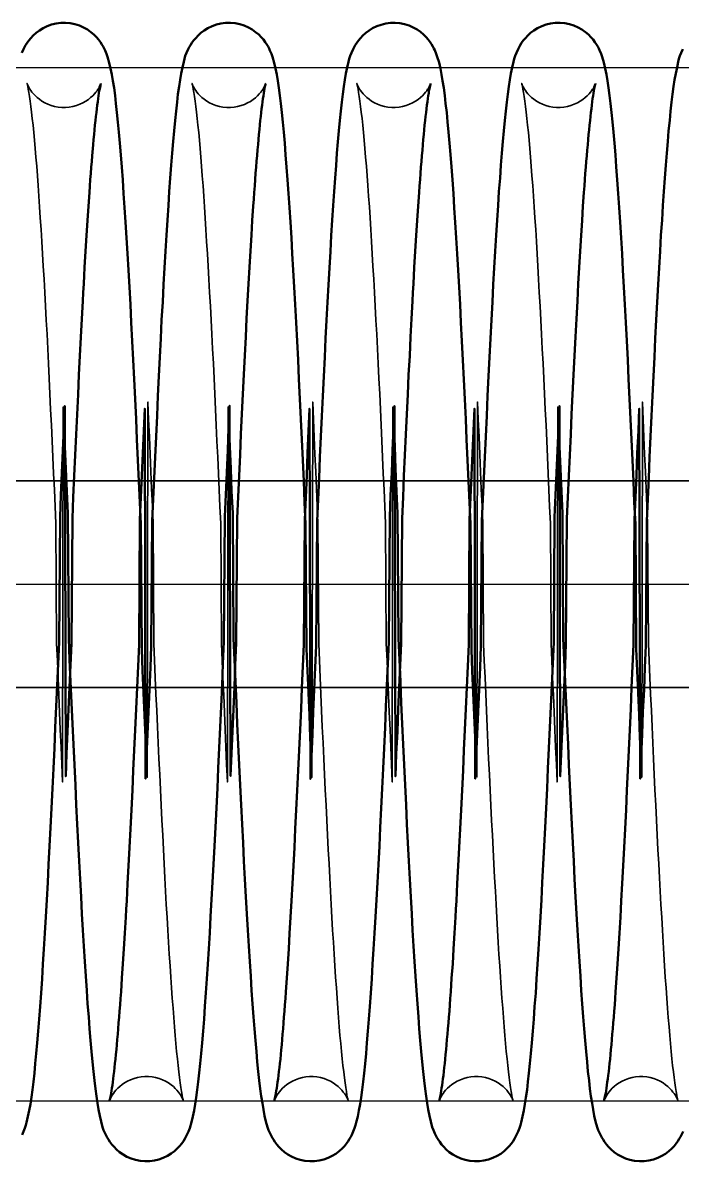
# Model space of a CAD drawing. Header units: millimetres. Extents: x 1448 to 104164, y -19509 to -89.
# Drawn here: x 58362.9 to 58426.7, y -3869 to -3758.8 of the extents above; entities that cross this region are included whole.
import ezdxf

# ---------------------------------------------------------------- set-up
doc = ezdxf.new("R2010")
doc.units = ezdxf.units.MM
doc.header["$LTSCALE"] = 60
doc.header["$MEASUREMENT"] = 0
doc.linetypes.add('CEN', pattern=[62, 60, -1, 0, -1])
doc.layers.get('0').update_dxf_attribs({"linetype": 'CONTINUOUS'})
doc.layers.add('cen', color=14, linetype='CONTINUOUS')
doc.layers.add('가려진 것(ISO)', color=7, linetype='CONTINUOUS', lineweight=35)
doc.layers.add('가시적인 것(ISO)', color=7, linetype='CONTINUOUS', lineweight=50)

# ---------------------------------------------------------------- blocks, each defined once
blk = doc.blocks.new('토션스프링 3')
at = {"layer": '가려진 것(ISO)', "flags": 128}
for points in [[(21462352.32, -50952857.63), (21462352.32, -50952857.65), (21462352.35, -50952857.7), (21462352.39, -50952857.81), (21462352.47, -50952857.97), (21462352.52, -50952858.07), (21462352.6, -50952858.19), (21462352.69, -50952858.33), (21462352.8, -50952858.48), (21462352.94, -50952858.65), (21462353.11, -50952858.82), (21462353.31, -50952859), (21462353.53, -50952859.18), (21462353.79, -50952859.35), (21462354.07, -50952859.51), (21462354.37, -50952859.65), (21462354.69, -50952859.77), (21462355.03, -50952859.86), (21462355.38, -50952859.92), (21462355.73, -50952859.95), (21462356.09, -50952859.95), (21462356.44, -50952859.92), (21462356.79, -50952859.85), (21462357.12, -50952859.76), (21462357.44, -50952859.64), (21462357.74, -50952859.49), (21462358.02, -50952859.33), (21462358.27, -50952859.16), (21462358.49, -50952858.98), (21462358.69, -50952858.8), (21462358.85, -50952858.62), (21462358.99, -50952858.46), (21462359.1, -50952858.31), (21462359.19, -50952858.17), (21462359.26, -50952858.06), (21462359.31, -50952857.95), (21462359.36, -50952857.87), (21462359.41, -50952857.74), (21462359.44, -50952857.67), (21462359.46, -50952857.63), (21462359.45, -50952857.63), (21462359.45, -50952857.67), (21462359.43, -50952857.73), (21462359.41, -50952857.81), (21462359.39, -50952857.91), (21462359.34, -50952858.17), (21462359.28, -50952858.51), (21462359.22, -50952858.9), (21462359.15, -50952859.35), (21462359.09, -50952859.86), (21462359.02, -50952860.41), (21462358.95, -50952861.02), (21462358.88, -50952861.68), (21462358.81, -50952862.38), (21462358.74, -50952863.13), (21462358.67, -50952863.92), (21462358.6, -50952864.76), (21462358.53, -50952865.64), (21462358.46, -50952866.56), (21462358.39, -50952867.52), (21462358.32, -50952868.53), (21462358.25, -50952869.57), (21462358.17, -50952870.65), (21462358.1, -50952871.77), (21462358.03, -50952872.92), (21462357.96, -50952874.11), (21462357.89, -50952875.33), (21462357.82, -50952876.58), (21462357.75, -50952877.86), (21462357.68, -50952879.18), (21462357.6, -50952880.53), (21462357.53, -50952881.9), (21462357.46, -50952883.31), (21462357.39, -50952884.74), (21462357.32, -50952886.2), (21462357.25, -50952887.68), (21462357.17, -50952889.18), (21462357.1, -50952890.7), (21462357.03, -50952892.23), (21462356.96, -50952893.79), (21462356.89, -50952895.37), (21462356.82, -50952896.96), (21462356.75, -50952898.58), (21462356.67, -50952900.21), (21462356.6, -50952911.85), (21462356.53, -50952913.5), (21462356.46, -50952915.16), (21462356.39, -50952916.83), (21462356.32, -50952918.5), (21462356.24, -50952920.18), (21462356.17, -50952921.86), (21462356.1, -50952923.54), (21462356.03, -50952925.23), (21462355.96, -50952888.93), (21462355.89, -50952890.62)], [(21462368.27, -50952857.63), (21462368.27, -50952857.65), (21462368.29, -50952857.7), (21462368.34, -50952857.81), (21462368.41, -50952857.97), (21462368.47, -50952858.07), (21462368.55, -50952858.19), (21462368.64, -50952858.33), (21462368.75, -50952858.48), (21462368.89, -50952858.65), (21462369.06, -50952858.82), (21462369.25, -50952859), (21462369.48, -50952859.18), (21462369.73, -50952859.35), (21462370.01, -50952859.51), (21462370.32, -50952859.65), (21462370.64, -50952859.77), (21462370.98, -50952859.86), (21462371.32, -50952859.92), (21462371.68, -50952859.95), (21462372.03, -50952859.95), (21462372.39, -50952859.92), (21462372.74, -50952859.85), (21462373.07, -50952859.76), (21462373.39, -50952859.64), (21462373.69, -50952859.49), (21462373.97, -50952859.33), (21462374.22, -50952859.16), (21462374.44, -50952858.98), (21462374.63, -50952858.8), (21462374.8, -50952858.62), (21462374.93, -50952858.46), (21462375.04, -50952858.31), (21462375.13, -50952858.17), (21462375.21, -50952858.06), (21462375.26, -50952857.95), (21462375.3, -50952857.87), (21462375.36, -50952857.74), (21462375.39, -50952857.67), (21462375.4, -50952857.63), (21462375.4, -50952857.63), (21462375.39, -50952857.67), (21462375.38, -50952857.73), (21462375.36, -50952857.81), (21462375.34, -50952857.91), (21462375.28, -50952858.17), (21462375.23, -50952858.51), (21462375.16, -50952858.9), (21462375.1, -50952859.35), (21462375.03, -50952859.86), (21462374.97, -50952860.41), (21462374.9, -50952861.02), (21462374.83, -50952861.68), (21462374.76, -50952862.38), (21462374.69, -50952863.13), (21462374.62, -50952863.92), (21462374.55, -50952864.76), (21462374.48, -50952865.64), (21462374.41, -50952866.56), (21462374.34, -50952867.52), (21462374.26, -50952868.53), (21462374.19, -50952869.57), (21462374.12, -50952870.65), (21462374.05, -50952871.77), (21462373.98, -50952872.92), (21462373.91, -50952874.11), (21462373.84, -50952875.33), (21462373.77, -50952876.58), (21462373.69, -50952877.86), (21462373.62, -50952879.18), (21462373.55, -50952880.53), (21462373.48, -50952881.9), (21462373.41, -50952883.31), (21462373.34, -50952884.74), (21462373.26, -50952886.2), (21462373.19, -50952887.68), (21462373.12, -50952889.18), (21462373.05, -50952890.7), (21462372.98, -50952892.23), (21462372.91, -50952893.79), (21462372.84, -50952895.37), (21462372.76, -50952896.96), (21462372.69, -50952898.58), (21462372.62, -50952900.21), (21462372.55, -50952911.85), (21462372.48, -50952913.5), (21462372.41, -50952915.16), (21462372.33, -50952916.83), (21462372.26, -50952918.5), (21462372.19, -50952920.18), (21462372.12, -50952921.86), (21462372.05, -50952923.54), (21462371.98, -50952925.23), (21462371.91, -50952888.93), (21462371.83, -50952890.62)], [(21462384.21, -50952857.63), (21462384.22, -50952857.65), (21462384.24, -50952857.7), (21462384.28, -50952857.81), (21462384.36, -50952857.97), (21462384.42, -50952858.08), (21462384.49, -50952858.2), (21462384.59, -50952858.33), (21462384.7, -50952858.48), (21462384.84, -50952858.65), (21462385.01, -50952858.83), (21462385.21, -50952859.01), (21462385.43, -50952859.19), (21462385.69, -50952859.36), (21462385.97, -50952859.52), (21462386.27, -50952859.66), (21462386.59, -50952859.77), (21462386.93, -50952859.86), (21462387.28, -50952859.92), (21462387.63, -50952859.95), (21462387.99, -50952859.95), (21462388.35, -50952859.91), (21462388.69, -50952859.85), (21462389.03, -50952859.76), (21462389.35, -50952859.63), (21462389.65, -50952859.49), (21462389.92, -50952859.33), (21462390.17, -50952859.16), (21462390.39, -50952858.98), (21462390.58, -50952858.8), (21462390.75, -50952858.62), (21462390.88, -50952858.46), (21462390.99, -50952858.31), (21462391.08, -50952858.17), (21462391.15, -50952858.05), (21462391.21, -50952857.95), (21462391.25, -50952857.87), (21462391.31, -50952857.74), (21462391.34, -50952857.67), (21462391.35, -50952857.63), (21462391.35, -50952857.64), (21462391.34, -50952857.67), (21462391.32, -50952857.73), (21462391.3, -50952857.81), (21462391.28, -50952857.91), (21462391.23, -50952858.17), (21462391.17, -50952858.51), (21462391.11, -50952858.9), (21462391.04, -50952859.35), (21462390.98, -50952859.86), (21462390.91, -50952860.42), (21462390.84, -50952861.02), (21462390.77, -50952861.68), (21462390.7, -50952862.38), (21462390.63, -50952863.13), (21462390.56, -50952863.93), (21462390.49, -50952864.76), (21462390.42, -50952865.64), (21462390.35, -50952866.56), (21462390.28, -50952867.53), (21462390.21, -50952868.53), (21462390.14, -50952869.57), (21462390.07, -50952870.66), (21462390, -50952871.77), (21462389.93, -50952872.93), (21462389.85, -50952874.11), (21462389.78, -50952875.33), (21462389.71, -50952876.58), (21462389.64, -50952877.86), (21462389.57, -50952879.18), (21462389.5, -50952880.53), (21462389.43, -50952881.91), (21462389.35, -50952883.31), (21462389.28, -50952884.74), (21462389.21, -50952886.2), (21462389.14, -50952887.68), (21462389.07, -50952889.18), (21462389, -50952890.7), (21462388.93, -50952892.24), (21462388.85, -50952893.79), (21462388.78, -50952895.37), (21462388.71, -50952896.97), (21462388.64, -50952898.58), (21462388.57, -50952900.21), (21462388.5, -50952911.85), (21462388.42, -50952913.5), (21462388.35, -50952915.16), (21462388.28, -50952916.83), (21462388.21, -50952918.5), (21462388.14, -50952920.18), (21462388.07, -50952921.86), (21462388, -50952923.54), (21462387.92, -50952925.23), (21462387.85, -50952888.93), (21462387.78, -50952890.62)], [(21462400.16, -50952857.63), (21462400.17, -50952857.65), (21462400.19, -50952857.7), (21462400.23, -50952857.81), (21462400.31, -50952857.97), (21462400.37, -50952858.07), (21462400.44, -50952858.19), (21462400.53, -50952858.33), (21462400.64, -50952858.48), (21462400.78, -50952858.65), (21462400.95, -50952858.82), (21462401.15, -50952859), (21462401.37, -50952859.18), (21462401.63, -50952859.35), (21462401.91, -50952859.51), (21462402.21, -50952859.65), (21462402.53, -50952859.77), (21462402.87, -50952859.86), (21462403.22, -50952859.92), (21462403.57, -50952859.95), (21462403.93, -50952859.95), (21462404.28, -50952859.92), (21462404.63, -50952859.85), (21462404.96, -50952859.76), (21462405.28, -50952859.64), (21462405.58, -50952859.49), (21462405.86, -50952859.33), (21462406.11, -50952859.16), (21462406.33, -50952858.98), (21462406.53, -50952858.8), (21462406.69, -50952858.62), (21462406.83, -50952858.46), (21462406.94, -50952858.31), (21462407.03, -50952858.17), (21462407.1, -50952858.06), (21462407.15, -50952857.95), (21462407.2, -50952857.87), (21462407.25, -50952857.74), (21462407.28, -50952857.67), (21462407.3, -50952857.63), (21462407.3, -50952857.63), (21462407.29, -50952857.67), (21462407.27, -50952857.73), (21462407.25, -50952857.81), (21462407.23, -50952857.91), (21462407.18, -50952858.17), (21462407.12, -50952858.5), (21462407.06, -50952858.9), (21462406.99, -50952859.35), (21462406.93, -50952859.86), (21462406.86, -50952860.41), (21462406.79, -50952861.02), (21462406.72, -50952861.68), (21462406.65, -50952862.38), (21462406.58, -50952863.13), (21462406.51, -50952863.92), (21462406.44, -50952864.76), (21462406.37, -50952865.64), (21462406.3, -50952866.56), (21462406.23, -50952867.52), (21462406.16, -50952868.53), (21462406.09, -50952869.57), (21462406.02, -50952870.65), (21462405.94, -50952871.77), (21462405.87, -50952872.92), (21462405.8, -50952874.11), (21462405.73, -50952875.33), (21462405.66, -50952876.58), (21462405.59, -50952877.86), (21462405.52, -50952879.18), (21462405.44, -50952880.53), (21462405.37, -50952881.9), (21462405.3, -50952883.31), (21462405.23, -50952884.74), (21462405.16, -50952886.2), (21462405.09, -50952887.68), (21462405.02, -50952889.18), (21462404.94, -50952890.7), (21462404.87, -50952892.23), (21462404.8, -50952893.79), (21462404.73, -50952895.37), (21462404.66, -50952896.96), (21462404.59, -50952898.58), (21462404.52, -50952900.21), (21462404.44, -50952911.85), (21462404.37, -50952913.5), (21462404.3, -50952915.16), (21462404.23, -50952916.83), (21462404.16, -50952918.5), (21462404.09, -50952920.18), (21462404.01, -50952921.86), (21462403.94, -50952923.54), (21462403.87, -50952925.23), (21462403.8, -50952888.93), (21462403.73, -50952890.62)], [(21462351.48, -50952956.08), (21462351.48, -50952956.06), (21462351.46, -50952956.01), (21462351.41, -50952955.9), (21462351.33, -50952955.74), (21462351.28, -50952955.64), (21462351.2, -50952955.52), (21462351.11, -50952955.38), (21462351, -50952955.23), (21462350.86, -50952955.06), (21462350.69, -50952954.89), (21462350.5, -50952954.71), (21462350.27, -50952954.53), (21462350.02, -50952954.36), (21462349.74, -50952954.2), (21462349.43, -50952954.06), (21462349.11, -50952953.94), (21462348.78, -50952953.85), (21462348.43, -50952953.79), (21462348.07, -50952953.76), (21462347.72, -50952953.76), (21462347.36, -50952953.79), (21462347.02, -50952953.86), (21462346.68, -50952953.95), (21462346.36, -50952954.07), (21462346.06, -50952954.21), (21462345.78, -50952954.37), (21462345.53, -50952954.55), (21462345.31, -50952954.73), (21462345.12, -50952954.91), (21462344.95, -50952955.08), (21462344.82, -50952955.25), (21462344.71, -50952955.4), (21462344.62, -50952955.53), (21462344.55, -50952955.65), (21462344.49, -50952955.75), (21462344.45, -50952955.84), (21462344.39, -50952955.97), (21462344.36, -50952956.04), (21462344.35, -50952956.08), (21462344.35, -50952956.08), (21462344.35, -50952956.04), (21462344.37, -50952955.99), (21462344.39, -50952955.9), (21462344.41, -50952955.8), (21462344.46, -50952955.54), (21462344.52, -50952955.21), (21462344.58, -50952954.82), (21462344.65, -50952954.37), (21462344.71, -50952953.86), (21462344.78, -50952953.3), (21462344.85, -50952952.69), (21462344.92, -50952952.03), (21462344.99, -50952951.32), (21462345.06, -50952950.57), (21462345.13, -50952949.77), (21462345.2, -50952948.93), (21462345.27, -50952948.05), (21462345.34, -50952947.13), (21462345.41, -50952946.17), (21462345.49, -50952945.16), (21462345.56, -50952944.12), (21462345.63, -50952943.04), (21462345.7, -50952941.92), (21462345.77, -50952940.76), (21462345.84, -50952939.57), (21462345.91, -50952938.35), (21462345.98, -50952937.1), (21462346.06, -50952935.82), (21462346.13, -50952934.51), (21462346.2, -50952933.16), (21462346.27, -50952931.79), (21462346.34, -50952930.38), (21462346.41, -50952928.95), (21462346.48, -50952927.49), (21462346.56, -50952926.01), (21462346.63, -50952924.51), (21462346.7, -50952922.99), (21462346.77, -50952921.45), (21462346.84, -50952919.89), (21462346.91, -50952918.32), (21462346.98, -50952916.73), (21462347.06, -50952915.12), (21462347.13, -50952913.49), (21462347.2, -50952911.85), (21462347.27, -50952900.2), (21462347.34, -50952898.54), (21462347.41, -50952896.87), (21462347.49, -50952895.2), (21462347.56, -50952893.52), (21462347.63, -50952891.83), (21462347.7, -50952890.15), (21462347.77, -50952888.47), (21462347.84, -50952924.78), (21462347.91, -50952923.09)], [(21462367.43, -50952956.08), (21462367.42, -50952956.06), (21462367.4, -50952956.01), (21462367.36, -50952955.9), (21462367.28, -50952955.74), (21462367.22, -50952955.64), (21462367.15, -50952955.52), (21462367.06, -50952955.38), (21462366.95, -50952955.23), (21462366.81, -50952955.06), (21462366.64, -50952954.89), (21462366.44, -50952954.71), (21462366.22, -50952954.53), (21462365.96, -50952954.36), (21462365.68, -50952954.2), (21462365.38, -50952954.06), (21462365.06, -50952953.94), (21462364.72, -50952953.85), (21462364.37, -50952953.79), (21462364.02, -50952953.76), (21462363.66, -50952953.76), (21462363.31, -50952953.79), (21462362.96, -50952953.86), (21462362.63, -50952953.95), (21462362.31, -50952954.07), (21462362.01, -50952954.21), (21462361.73, -50952954.37), (21462361.48, -50952954.55), (21462361.26, -50952954.73), (21462361.06, -50952954.91), (21462360.9, -50952955.08), (21462360.76, -50952955.25), (21462360.65, -50952955.4), (21462360.56, -50952955.53), (21462360.49, -50952955.65), (21462360.43, -50952955.75), (21462360.39, -50952955.84), (21462360.33, -50952955.97), (21462360.3, -50952956.04), (21462360.29, -50952956.08), (21462360.29, -50952956.07), (21462360.3, -50952956.04), (21462360.32, -50952955.98), (21462360.34, -50952955.9), (21462360.36, -50952955.8), (21462360.41, -50952955.54), (21462360.47, -50952955.21), (21462360.53, -50952954.81), (21462360.6, -50952954.36), (21462360.66, -50952953.85), (21462360.73, -50952953.3), (21462360.8, -50952952.69), (21462360.87, -50952952.03), (21462360.94, -50952951.32), (21462361.01, -50952950.57), (21462361.08, -50952949.78), (21462361.15, -50952948.93), (21462361.22, -50952948.05), (21462361.29, -50952947.13), (21462361.36, -50952946.17), (21462361.43, -50952945.17), (21462361.5, -50952944.13), (21462361.57, -50952943.05), (21462361.65, -50952941.93), (21462361.72, -50952940.77), (21462361.79, -50952939.58), (21462361.86, -50952938.36), (21462361.93, -50952937.1), (21462362, -50952935.82), (21462362.07, -50952934.5), (21462362.15, -50952933.16), (21462362.22, -50952931.79), (21462362.29, -50952930.39), (21462362.36, -50952928.96), (21462362.43, -50952927.51), (21462362.5, -50952926.03), (21462362.57, -50952924.52), (21462362.65, -50952923), (21462362.72, -50952921.46), (21462362.79, -50952919.89), (21462362.86, -50952918.32), (21462362.93, -50952916.72), (21462363, -50952915.12), (21462363.07, -50952913.5), (21462363.15, -50952911.87), (21462363.22, -50952900.22), (21462363.29, -50952898.56), (21462363.36, -50952896.89), (21462363.43, -50952895.21), (21462363.5, -50952893.53), (21462363.58, -50952891.84), (21462363.65, -50952890.15), (21462363.72, -50952888.46), (21462363.79, -50952924.77), (21462363.86, -50952923.09)], [(21462383.38, -50952956.08), (21462383.37, -50952956.06), (21462383.35, -50952956.01), (21462383.31, -50952955.9), (21462383.23, -50952955.74), (21462383.17, -50952955.64), (21462383.1, -50952955.52), (21462383.01, -50952955.38), (21462382.89, -50952955.23), (21462382.75, -50952955.06), (21462382.58, -50952954.89), (21462382.39, -50952954.71), (21462382.17, -50952954.53), (21462381.91, -50952954.36), (21462381.63, -50952954.2), (21462381.33, -50952954.06), (21462381.01, -50952953.94), (21462380.67, -50952953.85), (21462380.32, -50952953.79), (21462379.97, -50952953.76), (21462379.61, -50952953.76), (21462379.26, -50952953.79), (21462378.91, -50952953.86), (21462378.57, -50952953.95), (21462378.26, -50952954.07), (21462377.96, -50952954.21), (21462377.68, -50952954.37), (21462377.43, -50952954.55), (21462377.21, -50952954.73), (21462377.01, -50952954.91), (21462376.85, -50952955.08), (21462376.71, -50952955.25), (21462376.6, -50952955.4), (21462376.51, -50952955.53), (21462376.44, -50952955.65), (21462376.38, -50952955.75), (21462376.34, -50952955.84), (21462376.28, -50952955.97), (21462376.25, -50952956.04), (21462376.24, -50952956.08), (21462376.24, -50952956.08), (21462376.25, -50952956.04), (21462376.26, -50952955.99), (21462376.28, -50952955.9), (21462376.31, -50952955.8), (21462376.36, -50952955.54), (21462376.41, -50952955.21), (21462376.47, -50952954.82), (21462376.54, -50952954.37), (21462376.6, -50952953.87), (21462376.67, -50952953.3), (21462376.74, -50952952.69), (21462376.81, -50952952.03), (21462376.88, -50952951.32), (21462376.95, -50952950.56), (21462377.03, -50952949.77), (21462377.1, -50952948.93), (21462377.17, -50952948.05), (21462377.24, -50952947.13), (21462377.31, -50952946.17), (21462377.38, -50952945.16), (21462377.45, -50952944.12), (21462377.52, -50952943.03), (21462377.59, -50952941.91), (21462377.66, -50952940.76), (21462377.74, -50952939.57), (21462377.81, -50952938.35), (21462377.88, -50952937.1), (21462377.95, -50952935.82), (21462378.02, -50952934.51), (21462378.09, -50952933.16), (21462378.16, -50952931.78), (21462378.24, -50952930.38), (21462378.31, -50952928.95), (21462378.38, -50952927.49), (21462378.45, -50952926.01), (21462378.52, -50952924.51), (21462378.59, -50952922.99), (21462378.66, -50952921.45), (21462378.74, -50952919.89), (21462378.81, -50952918.32), (21462378.88, -50952916.73), (21462378.95, -50952915.12), (21462379.02, -50952913.49), (21462379.09, -50952911.85), (21462379.16, -50952900.2), (21462379.24, -50952898.54), (21462379.31, -50952896.87), (21462379.38, -50952895.2), (21462379.45, -50952893.52), (21462379.52, -50952891.84), (21462379.59, -50952890.16), (21462379.66, -50952888.47), (21462379.74, -50952924.78), (21462379.81, -50952923.09)], [(21462399.32, -50952956.08), (21462399.32, -50952956.06), (21462399.3, -50952956.01), (21462399.25, -50952955.9), (21462399.17, -50952955.74), (21462399.12, -50952955.64), (21462399.04, -50952955.52), (21462398.95, -50952955.38), (21462398.84, -50952955.23), (21462398.7, -50952955.06), (21462398.53, -50952954.89), (21462398.34, -50952954.71), (21462398.11, -50952954.53), (21462397.86, -50952954.36), (21462397.58, -50952954.2), (21462397.28, -50952954.06), (21462396.95, -50952953.94), (21462396.62, -50952953.85), (21462396.27, -50952953.79), (21462395.91, -50952953.76), (21462395.56, -50952953.76), (21462395.2, -50952953.79), (21462394.86, -50952953.86), (21462394.52, -50952953.95), (21462394.2, -50952954.07), (21462393.9, -50952954.21), (21462393.63, -50952954.37), (21462393.37, -50952954.55), (21462393.15, -50952954.73), (21462392.96, -50952954.91), (21462392.8, -50952955.08), (21462392.66, -50952955.25), (21462392.55, -50952955.4), (21462392.46, -50952955.53), (21462392.39, -50952955.65), (21462392.33, -50952955.75), (21462392.29, -50952955.84), (21462392.23, -50952955.97), (21462392.2, -50952956.04), (21462392.19, -50952956.08), (21462392.19, -50952956.08), (21462392.2, -50952956.04), (21462392.21, -50952955.99), (21462392.23, -50952955.9), (21462392.25, -50952955.8), (21462392.31, -50952955.54), (21462392.36, -50952955.21), (21462392.42, -50952954.82), (21462392.48, -50952954.37), (21462392.55, -50952953.86), (21462392.62, -50952953.3), (21462392.69, -50952952.69), (21462392.76, -50952952.03), (21462392.83, -50952951.32), (21462392.9, -50952950.56), (21462392.97, -50952949.77), (21462393.04, -50952948.93), (21462393.11, -50952948.05), (21462393.18, -50952947.13), (21462393.25, -50952946.17), (21462393.33, -50952945.16), (21462393.4, -50952944.12), (21462393.47, -50952943.03), (21462393.54, -50952941.91), (21462393.61, -50952940.76), (21462393.68, -50952939.57), (21462393.75, -50952938.35), (21462393.83, -50952937.1), (21462393.9, -50952935.82), (21462393.97, -50952934.51), (21462394.04, -50952933.16), (21462394.11, -50952931.78), (21462394.18, -50952930.38), (21462394.25, -50952928.95), (21462394.33, -50952927.49), (21462394.4, -50952926.01), (21462394.47, -50952924.51), (21462394.54, -50952922.99), (21462394.61, -50952921.45), (21462394.68, -50952919.89), (21462394.75, -50952918.32), (21462394.83, -50952916.73), (21462394.9, -50952915.12), (21462394.97, -50952913.49), (21462395.04, -50952911.85), (21462395.11, -50952900.2), (21462395.18, -50952898.54), (21462395.25, -50952896.87), (21462395.33, -50952895.2), (21462395.4, -50952893.52), (21462395.47, -50952891.84), (21462395.54, -50952890.16), (21462395.61, -50952888.47), (21462395.68, -50952924.78), (21462395.75, -50952923.09)]]:
    blk.add_lwpolyline(points, dxfattribs=at)
at = {"layer": '가시적인 것(ISO)', "flags": 128}
for points in [[(21462343.87, -50952854.31), (21462344.03, -50952854.66), (21462344.15, -50952854.97), (21462344.24, -50952855.26), (21462344.31, -50952855.53), (21462344.43, -50952856.08), (21462344.55, -50952856.66), (21462344.66, -50952857.27), (21462344.76, -50952857.94), (21462344.86, -50952858.66), (21462344.95, -50952859.45), (21462345.05, -50952860.3), (21462345.14, -50952861.22), (21462345.24, -50952862.21), (21462345.33, -50952863.26), (21462345.42, -50952864.37), (21462345.52, -50952865.55), (21462345.61, -50952866.79), (21462345.7, -50952868.08), (21462345.79, -50952869.44), (21462345.88, -50952870.86), (21462345.98, -50952872.33), (21462346.07, -50952873.87), (21462346.16, -50952875.46), (21462346.25, -50952877.1), (21462346.34, -50952878.79), (21462346.43, -50952880.52), (21462346.53, -50952882.3), (21462346.62, -50952884.11), (21462346.71, -50952885.97), (21462346.8, -50952887.87), (21462346.89, -50952889.81), (21462346.98, -50952891.79), (21462347.08, -50952893.79), (21462347.17, -50952895.83), (21462347.26, -50952897.88), (21462347.35, -50952899.96), (21462347.44, -50952912.05), (21462347.53, -50952914.16), (21462347.62, -50952916.29), (21462347.72, -50952918.44), (21462347.81, -50952920.6), (21462347.9, -50952922.76), (21462347.99, -50952924.93), (21462348.08, -50952889.1), (21462348.17, -50952891.26), (21462348.27, -50952893.41), (21462348.36, -50952895.55), (21462348.45, -50952897.69), (21462348.54, -50952899.82), (21462348.63, -50952911.94), (21462348.72, -50952914.03), (21462348.82, -50952916.11), (21462348.91, -50952918.16), (21462349, -50952920.18), (21462349.09, -50952922.16), (21462349.18, -50952924.12), (21462349.27, -50952926.04), (21462349.36, -50952927.93), (21462349.46, -50952929.78), (21462349.55, -50952931.59), (21462349.64, -50952933.35), (21462349.73, -50952935.07), (21462349.82, -50952936.73), (21462349.87, -50952937.54), (21462349.91, -50952938.34), (21462350, -50952939.89), (21462350.1, -50952941.39), (21462350.19, -50952942.84), (21462350.28, -50952944.23), (21462350.37, -50952945.55), (21462350.42, -50952946.19), (21462350.46, -50952946.81), (21462350.51, -50952947.42), (21462350.55, -50952948), (21462350.6, -50952948.57), (21462350.64, -50952949.12), (21462350.69, -50952949.66), (21462350.73, -50952950.17), (21462350.78, -50952950.67), (21462350.82, -50952951.15), (21462350.87, -50952951.62), (21462350.91, -50952952.06), (21462350.95, -50952952.49), (21462351, -50952952.89), (21462351.04, -50952953.27), (21462351.09, -50952953.64), (21462351.13, -50952953.98), (21462351.17, -50952954.3), (21462351.21, -50952954.6), (21462351.25, -50952954.88), (21462351.29, -50952955.13), (21462351.33, -50952955.36), (21462351.37, -50952955.56), (21462351.4, -50952955.73), (21462351.43, -50952955.88), (21462351.46, -50952955.98), (21462351.48, -50952956.05), (21462351.48, -50952956.08)], [(21462347.91, -50952923.09), (21462348.01, -50952920.93), (21462348.1, -50952918.77), (21462348.19, -50952916.62), (21462348.28, -50952914.48), (21462348.37, -50952912.36), (21462348.46, -50952900.26), (21462348.56, -50952898.18), (21462348.65, -50952896.13), (21462348.74, -50952894.1), (21462348.83, -50952892.09), (21462348.92, -50952890.11), (21462349.01, -50952888.16), (21462349.11, -50952886.25), (21462349.2, -50952884.38), (21462349.29, -50952882.55), (21462349.38, -50952880.77), (21462349.47, -50952879.04), (21462349.56, -50952877.35), (21462349.66, -50952875.7), (21462349.75, -50952874.11), (21462349.84, -50952872.56), (21462349.93, -50952871.07), (21462350.02, -50952869.64), (21462350.12, -50952868.27), (21462350.21, -50952866.96), (21462350.3, -50952865.71), (21462350.39, -50952864.53), (21462350.48, -50952863.41), (21462350.58, -50952862.36), (21462350.67, -50952861.36), (21462350.77, -50952860.44), (21462350.86, -50952859.58), (21462350.95, -50952858.79), (21462351.05, -50952858.06), (21462351.15, -50952857.38), (21462351.26, -50952856.76), (21462351.37, -50952856.17), (21462351.51, -50952855.61), (21462351.67, -50952855.05), (21462351.78, -50952854.75), (21462351.92, -50952854.42), (21462352, -50952854.24), (21462352.1, -50952854.05), (21462352.22, -50952853.85), (21462352.37, -50952853.62), (21462352.54, -50952853.39), (21462352.75, -50952853.14), (21462353, -50952852.89), (21462353.29, -50952852.65), (21462353.63, -50952852.41), (21462353.99, -50952852.2), (21462354.4, -50952852.03), (21462354.83, -50952851.89), (21462355.28, -50952851.8), (21462355.74, -50952851.76), (21462356.2, -50952851.77), (21462356.66, -50952851.83), (21462357.1, -50952851.93), (21462357.52, -50952852.09), (21462357.92, -50952852.28), (21462358.27, -50952852.49), (21462358.59, -50952852.73), (21462358.87, -50952852.98), (21462359.1, -50952853.23), (21462359.3, -50952853.47), (21462359.46, -50952853.7), (21462359.6, -50952853.92), (21462359.71, -50952854.12), (21462359.81, -50952854.31), (21462359.97, -50952854.66), (21462360.09, -50952854.97), (21462360.18, -50952855.26), (21462360.25, -50952855.53), (21462360.38, -50952856.08), (21462360.5, -50952856.66), (21462360.61, -50952857.27), (21462360.71, -50952857.94), (21462360.8, -50952858.66), (21462360.9, -50952859.45), (21462361, -50952860.3), (21462361.09, -50952861.22), (21462361.18, -50952862.21), (21462361.28, -50952863.26), (21462361.37, -50952864.37), (21462361.46, -50952865.55), (21462361.55, -50952866.79), (21462361.65, -50952868.08), (21462361.74, -50952869.44), (21462361.83, -50952870.86), (21462361.92, -50952872.33), (21462362.01, -50952873.87), (21462362.11, -50952875.46), (21462362.2, -50952877.1), (21462362.29, -50952878.79), (21462362.38, -50952880.52), (21462362.47, -50952882.3), (21462362.56, -50952884.11), (21462362.66, -50952885.97), (21462362.75, -50952887.87), (21462362.84, -50952889.81), (21462362.93, -50952891.79), (21462363.02, -50952893.79), (21462363.11, -50952895.83), (21462363.21, -50952897.88), (21462363.3, -50952899.96), (21462363.39, -50952912.05), (21462363.48, -50952914.16), (21462363.57, -50952916.29), (21462363.66, -50952918.44), (21462363.76, -50952920.6), (21462363.85, -50952922.76), (21462363.94, -50952924.93), (21462364.03, -50952889.1), (21462364.12, -50952891.26), (21462364.21, -50952893.41), (21462364.3, -50952895.55), (21462364.4, -50952897.69), (21462364.49, -50952899.82), (21462364.58, -50952911.94), (21462364.67, -50952914.03), (21462364.76, -50952916.11), (21462364.85, -50952918.16), (21462364.95, -50952920.18), (21462365.04, -50952922.16), (21462365.13, -50952924.12), (21462365.22, -50952926.04), (21462365.31, -50952927.93), (21462365.4, -50952929.78), (21462365.5, -50952931.59), (21462365.59, -50952933.35), (21462365.68, -50952935.07), (21462365.77, -50952936.73), (21462365.82, -50952937.54), (21462365.86, -50952938.34), (21462365.95, -50952939.89), (21462366.04, -50952941.39), (21462366.13, -50952942.84), (21462366.23, -50952944.23), (21462366.32, -50952945.55), (21462366.36, -50952946.19), (21462366.41, -50952946.81), (21462366.45, -50952947.42), (21462366.5, -50952948), (21462366.54, -50952948.57), (21462366.59, -50952949.12), (21462366.63, -50952949.66), (21462366.68, -50952950.17), (21462366.72, -50952950.67), (21462366.77, -50952951.15), (21462366.81, -50952951.62), (21462366.86, -50952952.06), (21462366.9, -50952952.49), (21462366.95, -50952952.89), (21462366.99, -50952953.27), (21462367.03, -50952953.64), (21462367.08, -50952953.98), (21462367.12, -50952954.3), (21462367.16, -50952954.6), (21462367.2, -50952954.88), (21462367.24, -50952955.13), (21462367.28, -50952955.36), (21462367.32, -50952955.56), (21462367.35, -50952955.73), (21462367.38, -50952955.88), (21462367.4, -50952955.98), (21462367.42, -50952956.05), (21462367.43, -50952956.08)], [(21462363.86, -50952923.09), (21462363.95, -50952920.94), (21462364.04, -50952918.78), (21462364.14, -50952916.63), (21462364.23, -50952914.5), (21462364.32, -50952912.37), (21462364.41, -50952900.27), (21462364.5, -50952898.18), (21462364.59, -50952896.13), (21462364.69, -50952894.1), (21462364.78, -50952892.1), (21462364.87, -50952890.12), (21462364.96, -50952888.18), (21462365.05, -50952886.27), (21462365.14, -50952884.4), (21462365.24, -50952882.56), (21462365.33, -50952880.78), (21462365.42, -50952879.03), (21462365.51, -50952877.35), (21462365.6, -50952875.71), (21462365.69, -50952874.12), (21462365.79, -50952872.58), (21462365.88, -50952871.09), (21462365.97, -50952869.66), (21462366.06, -50952868.28), (21462366.15, -50952866.97), (21462366.25, -50952865.71), (21462366.34, -50952864.52), (21462366.43, -50952863.4), (21462366.53, -50952862.35), (21462366.62, -50952861.36), (21462366.71, -50952860.44), (21462366.81, -50952859.58), (21462366.9, -50952858.78), (21462367, -50952858.04), (21462367.1, -50952857.37), (21462367.2, -50952856.75), (21462367.32, -50952856.17), (21462367.45, -50952855.61), (21462367.62, -50952855.05), (21462367.73, -50952854.75), (21462367.86, -50952854.42), (21462367.95, -50952854.24), (21462368.05, -50952854.05), (21462368.17, -50952853.84), (21462368.32, -50952853.62), (21462368.49, -50952853.38), (21462368.7, -50952853.14), (21462368.95, -50952852.89), (21462369.24, -50952852.64), (21462369.58, -50952852.41), (21462369.95, -50952852.2), (21462370.35, -50952852.02), (21462370.78, -50952851.89), (21462371.23, -50952851.8), (21462371.69, -50952851.76), (21462372.16, -50952851.77), (21462372.61, -50952851.83), (21462373.06, -50952851.94), (21462373.48, -50952852.09), (21462373.87, -50952852.28), (21462374.22, -50952852.5), (21462374.54, -50952852.74), (21462374.82, -50952852.99), (21462375.05, -50952853.24), (21462375.25, -50952853.48), (21462375.41, -50952853.71), (21462375.55, -50952853.93), (21462375.67, -50952854.13), (21462375.77, -50952854.32), (21462375.93, -50952854.66), (21462376.05, -50952854.97), (21462376.13, -50952855.26), (21462376.2, -50952855.53), (21462376.33, -50952856.09), (21462376.45, -50952856.66), (21462376.55, -50952857.28), (21462376.65, -50952857.94), (21462376.75, -50952858.67), (21462376.85, -50952859.45), (21462376.94, -50952860.31), (21462377.04, -50952861.23), (21462377.13, -50952862.22), (21462377.23, -50952863.27), (21462377.32, -50952864.38), (21462377.41, -50952865.56), (21462377.5, -50952866.8), (21462377.59, -50952868.09), (21462377.69, -50952869.45), (21462377.78, -50952870.87), (21462377.87, -50952872.35), (21462377.96, -50952873.88), (21462378.05, -50952875.47), (21462378.15, -50952877.11), (21462378.24, -50952878.8), (21462378.33, -50952880.53), (21462378.42, -50952882.31), (21462378.51, -50952884.12), (21462378.6, -50952885.98), (21462378.69, -50952887.89), (21462378.79, -50952889.83), (21462378.88, -50952891.8), (21462378.97, -50952893.81), (21462379.06, -50952895.84), (21462379.15, -50952897.89), (21462379.24, -50952899.97), (21462379.34, -50952912.06), (21462379.43, -50952914.17), (21462379.52, -50952916.3), (21462379.61, -50952918.45), (21462379.7, -50952920.61), (21462379.79, -50952922.77), (21462379.89, -50952924.94), (21462379.98, -50952889.11), (21462380.07, -50952891.26), (21462380.16, -50952893.41), (21462380.25, -50952895.56), (21462380.34, -50952897.7), (21462380.43, -50952899.83), (21462380.53, -50952911.95), (21462380.62, -50952914.04), (21462380.71, -50952916.12), (21462380.8, -50952918.17), (21462380.89, -50952920.18), (21462380.98, -50952922.17), (21462381.08, -50952924.12), (21462381.17, -50952926.05), (21462381.26, -50952927.93), (21462381.35, -50952929.79), (21462381.44, -50952931.59), (21462381.53, -50952933.36), (21462381.63, -50952935.07), (21462381.72, -50952936.73), (21462381.81, -50952938.34), (21462381.9, -50952939.9), (21462381.99, -50952941.4), (21462382.08, -50952942.84), (21462382.17, -50952944.23), (21462382.26, -50952945.55), (21462382.31, -50952946.19), (21462382.35, -50952946.81), (21462382.4, -50952947.42), (21462382.45, -50952948), (21462382.49, -50952948.57), (21462382.54, -50952949.12), (21462382.58, -50952949.66), (21462382.63, -50952950.18), (21462382.67, -50952950.67), (21462382.72, -50952951.16), (21462382.76, -50952951.62), (21462382.8, -50952952.06), (21462382.85, -50952952.49), (21462382.89, -50952952.89), (21462382.94, -50952953.27), (21462382.98, -50952953.64), (21462383.02, -50952953.98), (21462383.06, -50952954.3), (21462383.11, -50952954.6), (21462383.15, -50952954.88), (21462383.19, -50952955.13), (21462383.23, -50952955.36), (21462383.26, -50952955.56), (21462383.3, -50952955.73), (21462383.33, -50952955.88), (21462383.35, -50952955.98), (21462383.37, -50952956.05), (21462383.38, -50952956.08)], [(21462379.81, -50952923.09), (21462379.9, -50952920.93), (21462379.99, -50952918.77), (21462380.08, -50952916.62), (21462380.17, -50952914.48), (21462380.27, -50952912.36), (21462380.36, -50952900.26), (21462380.45, -50952898.19), (21462380.54, -50952896.13), (21462380.63, -50952894.1), (21462380.72, -50952892.09), (21462380.82, -50952890.11), (21462380.91, -50952888.16), (21462381, -50952886.25), (21462381.09, -50952884.38), (21462381.18, -50952882.56), (21462381.27, -50952880.78), (21462381.37, -50952879.04), (21462381.46, -50952877.35), (21462381.55, -50952875.7), (21462381.64, -50952874.1), (21462381.73, -50952872.56), (21462381.83, -50952871.07), (21462381.92, -50952869.64), (21462382.01, -50952868.27), (21462382.1, -50952866.96), (21462382.19, -50952865.72), (21462382.29, -50952864.53), (21462382.38, -50952863.41), (21462382.47, -50952862.36), (21462382.56, -50952861.37), (21462382.66, -50952860.44), (21462382.75, -50952859.58), (21462382.85, -50952858.79), (21462382.94, -50952858.06), (21462383.04, -50952857.39), (21462383.15, -50952856.76), (21462383.27, -50952856.17), (21462383.4, -50952855.62), (21462383.56, -50952855.06), (21462383.67, -50952854.75), (21462383.81, -50952854.43), (21462383.89, -50952854.25), (21462383.99, -50952854.05), (21462384.12, -50952853.85), (21462384.26, -50952853.63), (21462384.44, -50952853.39), (21462384.64, -50952853.14), (21462384.89, -50952852.9), (21462385.19, -50952852.65), (21462385.52, -50952852.41), (21462385.89, -50952852.21), (21462386.29, -50952852.03), (21462386.72, -50952851.89), (21462387.17, -50952851.8), (21462387.63, -50952851.76), (21462388.09, -50952851.77), (21462388.55, -50952851.83), (21462388.99, -50952851.93), (21462389.41, -50952852.09), (21462389.81, -50952852.27), (21462390.17, -50952852.49), (21462390.48, -50952852.73), (21462390.76, -50952852.98), (21462390.99, -50952853.23), (21462391.19, -50952853.47), (21462391.35, -50952853.7), (21462391.49, -50952853.92), (21462391.61, -50952854.12), (21462391.71, -50952854.31), (21462391.88, -50952854.65), (21462391.99, -50952854.97), (21462392.08, -50952855.25), (21462392.14, -50952855.53), (21462392.27, -50952856.08), (21462392.39, -50952856.66), (21462392.5, -50952857.28), (21462392.6, -50952857.94), (21462392.7, -50952858.66), (21462392.79, -50952859.45), (21462392.89, -50952860.3), (21462392.98, -50952861.22), (21462393.08, -50952862.21), (21462393.17, -50952863.26), (21462393.26, -50952864.37), (21462393.36, -50952865.55), (21462393.45, -50952866.79), (21462393.54, -50952868.08), (21462393.63, -50952869.44), (21462393.72, -50952870.86), (21462393.82, -50952872.33), (21462393.91, -50952873.87), (21462394, -50952875.46), (21462394.09, -50952877.1), (21462394.18, -50952878.79), (21462394.28, -50952880.52), (21462394.37, -50952882.3), (21462394.46, -50952884.11), (21462394.55, -50952885.97), (21462394.64, -50952887.87), (21462394.73, -50952889.81), (21462394.82, -50952891.79), (21462394.92, -50952893.79), (21462395.01, -50952895.83), (21462395.1, -50952897.88), (21462395.19, -50952899.96), (21462395.28, -50952912.05), (21462395.37, -50952914.16), (21462395.47, -50952916.29), (21462395.56, -50952918.44), (21462395.65, -50952920.6), (21462395.74, -50952922.76), (21462395.83, -50952924.93), (21462395.92, -50952889.1), (21462396.02, -50952891.26), (21462396.11, -50952893.41), (21462396.2, -50952895.55), (21462396.29, -50952897.69), (21462396.38, -50952899.82), (21462396.47, -50952911.94), (21462396.56, -50952914.04), (21462396.66, -50952916.11), (21462396.75, -50952918.16), (21462396.84, -50952920.18), (21462396.93, -50952922.16), (21462397.02, -50952924.12), (21462397.11, -50952926.04), (21462397.21, -50952927.93), (21462397.3, -50952929.78), (21462397.39, -50952931.59), (21462397.48, -50952933.35), (21462397.57, -50952935.07), (21462397.66, -50952936.73), (21462397.71, -50952937.54), (21462397.75, -50952938.34), (21462397.85, -50952939.89), (21462397.94, -50952941.39), (21462398.03, -50952942.84), (21462398.12, -50952944.23), (21462398.21, -50952945.55), (21462398.26, -50952946.19), (21462398.3, -50952946.81), (21462398.35, -50952947.42), (21462398.39, -50952948), (21462398.44, -50952948.57), (21462398.48, -50952949.12), (21462398.53, -50952949.66), (21462398.57, -50952950.17), (21462398.62, -50952950.67), (21462398.66, -50952951.15), (21462398.71, -50952951.62), (21462398.75, -50952952.06), (21462398.8, -50952952.49), (21462398.84, -50952952.89), (21462398.88, -50952953.27), (21462398.93, -50952953.64), (21462398.97, -50952953.98), (21462399.01, -50952954.3), (21462399.05, -50952954.6), (21462399.09, -50952954.88), (21462399.13, -50952955.13), (21462399.17, -50952955.36), (21462399.21, -50952955.56), (21462399.24, -50952955.73), (21462399.27, -50952955.88), (21462399.3, -50952955.98), (21462399.32, -50952956.05), (21462399.32, -50952956.08)], [(21462395.75, -50952923.09), (21462395.85, -50952920.93), (21462395.94, -50952918.77), (21462396.03, -50952916.62), (21462396.12, -50952914.48), (21462396.21, -50952912.36), (21462396.3, -50952900.26), (21462396.4, -50952898.19), (21462396.49, -50952896.13), (21462396.58, -50952894.1), (21462396.67, -50952892.09), (21462396.76, -50952890.11), (21462396.85, -50952888.16), (21462396.95, -50952886.25), (21462397.04, -50952884.38), (21462397.13, -50952882.56), (21462397.22, -50952880.78), (21462397.31, -50952879.04), (21462397.4, -50952877.35), (21462397.5, -50952875.7), (21462397.59, -50952874.1), (21462397.68, -50952872.56), (21462397.77, -50952871.07), (21462397.86, -50952869.64), (21462397.96, -50952868.27), (21462398.05, -50952866.96), (21462398.14, -50952865.72), (21462398.23, -50952864.53), (21462398.32, -50952863.41), (21462398.42, -50952862.36), (21462398.51, -50952861.37), (21462398.61, -50952860.44), (21462398.7, -50952859.58), (21462398.79, -50952858.79), (21462398.89, -50952858.06), (21462398.99, -50952857.39), (21462399.1, -50952856.76), (21462399.22, -50952856.17), (21462399.35, -50952855.62), (21462399.51, -50952855.06), (21462399.62, -50952854.75), (21462399.76, -50952854.43), (21462399.84, -50952854.25), (21462399.94, -50952854.05), (21462400.06, -50952853.85), (21462400.21, -50952853.63), (21462400.38, -50952853.39), (21462400.59, -50952853.14), (21462400.84, -50952852.89), (21462401.13, -50952852.65), (21462401.46, -50952852.41), (21462401.83, -50952852.21), (21462402.24, -50952852.03), (21462402.67, -50952851.89), (21462403.12, -50952851.8), (21462403.58, -50952851.76), (21462404.04, -50952851.77), (21462404.5, -50952851.83), (21462404.94, -50952851.93), (21462405.36, -50952852.09), (21462405.75, -50952852.27), (21462406.11, -50952852.49), (21462406.43, -50952852.73), (21462406.7, -50952852.98), (21462406.94, -50952853.23), (21462407.14, -50952853.47), (21462407.3, -50952853.7), (21462407.44, -50952853.92), (21462407.56, -50952854.12), (21462407.66, -50952854.31), (21462407.82, -50952854.66)], [(21462355.89, -50952890.62), (21462355.8, -50952892.78), (21462355.7, -50952894.94), (21462355.61, -50952897.09), (21462355.52, -50952899.22), (21462355.43, -50952911.34), (21462355.34, -50952913.43), (21462355.25, -50952915.51), (21462355.16, -50952917.57), (21462355.06, -50952919.6), (21462354.97, -50952921.61), (21462354.88, -50952923.59), (21462354.79, -50952925.54), (21462354.7, -50952927.45), (21462354.61, -50952929.31), (21462354.51, -50952931.13), (21462354.42, -50952932.91), (21462354.33, -50952934.65), (21462354.24, -50952936.35), (21462354.15, -50952938), (21462354.06, -50952939.59), (21462353.96, -50952941.14), (21462353.87, -50952942.62), (21462353.78, -50952944.05), (21462353.69, -50952945.42), (21462353.6, -50952946.72), (21462353.5, -50952947.97), (21462353.41, -50952949.15), (21462353.32, -50952950.28), (21462353.23, -50952951.34), (21462353.13, -50952952.33), (21462353.04, -50952953.26), (21462352.94, -50952954.13), (21462352.85, -50952954.93), (21462352.75, -50952955.66), (21462352.65, -50952956.33), (21462352.54, -50952956.95), (21462352.43, -50952957.54), (21462352.3, -50952958.09), (21462352.15, -50952958.65), (21462352.05, -50952958.95), (21462351.9, -50952959.28), (21462351.81, -50952959.46), (21462351.7, -50952959.66), (21462351.58, -50952959.86), (21462351.43, -50952960.08), (21462351.26, -50952960.32), (21462351.05, -50952960.56), (21462350.8, -50952960.81), (21462350.51, -50952961.06), (21462350.18, -50952961.29), (21462349.81, -50952961.5), (21462349.41, -50952961.68), (21462348.98, -50952961.82), (21462348.53, -50952961.91), (21462348.07, -50952961.95), (21462347.6, -50952961.94), (21462347.15, -50952961.88), (21462346.7, -50952961.78), (21462346.28, -50952961.63), (21462345.89, -50952961.44), (21462345.53, -50952961.22), (21462345.22, -50952960.98), (21462344.94, -50952960.73), (21462344.7, -50952960.48), (21462344.51, -50952960.24), (21462344.34, -50952960.01), (21462344.21, -50952959.79), (21462344.09, -50952959.59), (21462344, -50952959.4), (21462343.85, -50952959.06)], [(21462371.83, -50952890.62), (21462371.74, -50952892.78), (21462371.65, -50952894.94), (21462371.56, -50952897.09), (21462371.47, -50952899.22), (21462371.38, -50952911.34), (21462371.28, -50952913.43), (21462371.19, -50952915.51), (21462371.1, -50952917.57), (21462371.01, -50952919.6), (21462370.92, -50952921.61), (21462370.83, -50952923.59), (21462370.74, -50952925.54), (21462370.64, -50952927.45), (21462370.55, -50952929.31), (21462370.46, -50952931.13), (21462370.37, -50952932.91), (21462370.28, -50952934.65), (21462370.19, -50952936.35), (21462370.09, -50952938), (21462370, -50952939.59), (21462369.91, -50952941.14), (21462369.82, -50952942.62), (21462369.73, -50952944.05), (21462369.63, -50952945.42), (21462369.54, -50952946.72), (21462369.45, -50952947.97), (21462369.36, -50952949.15), (21462369.27, -50952950.28), (21462369.17, -50952951.34), (21462369.08, -50952952.33), (21462368.98, -50952953.26), (21462368.89, -50952954.13), (21462368.79, -50952954.93), (21462368.7, -50952955.66), (21462368.6, -50952956.33), (21462368.49, -50952956.95), (21462368.37, -50952957.54), (21462368.25, -50952958.09), (21462368.1, -50952958.65), (21462367.99, -50952958.95), (21462367.85, -50952959.28), (21462367.76, -50952959.46), (21462367.65, -50952959.66), (21462367.53, -50952959.86), (21462367.38, -50952960.08), (21462367.21, -50952960.32), (21462367, -50952960.56), (21462366.75, -50952960.81), (21462366.46, -50952961.06), (21462366.13, -50952961.29), (21462365.76, -50952961.5), (21462365.35, -50952961.68), (21462364.93, -50952961.82), (21462364.48, -50952961.91), (21462364.02, -50952961.95), (21462363.55, -50952961.94), (21462363.1, -50952961.88), (21462362.65, -50952961.78), (21462362.23, -50952961.63), (21462361.84, -50952961.44), (21462361.48, -50952961.22), (21462361.16, -50952960.98), (21462360.89, -50952960.73), (21462360.65, -50952960.48), (21462360.45, -50952960.24), (21462360.29, -50952960.01), (21462360.15, -50952959.79), (21462360.04, -50952959.59), (21462359.94, -50952959.4), (21462359.79, -50952959.06), (21462359.68, -50952958.75), (21462359.58, -50952958.46), (21462359.5, -50952958.19), (21462359.37, -50952957.63), (21462359.25, -50952957.05), (21462359.14, -50952956.43), (21462359.04, -50952955.77), (21462358.94, -50952955.05), (21462358.85, -50952954.27), (21462358.75, -50952953.42), (21462358.66, -50952952.5), (21462358.57, -50952951.52), (21462358.47, -50952950.48), (21462358.38, -50952949.37), (21462358.29, -50952948.2), (21462358.2, -50952946.97), (21462358.1, -50952945.67), (21462358.01, -50952944.31), (21462357.92, -50952942.89), (21462357.83, -50952941.41), (21462357.74, -50952939.87), (21462357.64, -50952938.29), (21462357.55, -50952936.65), (21462357.46, -50952934.97), (21462357.37, -50952933.24), (21462357.28, -50952931.47), (21462357.19, -50952929.65), (21462357.09, -50952927.78), (21462357, -50952925.88), (21462356.91, -50952923.94), (21462356.82, -50952921.97), (21462356.73, -50952919.96), (21462356.64, -50952917.94), (21462356.54, -50952915.89), (21462356.45, -50952913.82), (21462356.36, -50952911.72), (21462356.27, -50952899.6), (21462356.18, -50952897.47), (21462356.09, -50952895.32), (21462356, -50952893.16), (21462355.9, -50952891), (21462355.81, -50952888.84), (21462355.72, -50952924.68), (21462355.63, -50952922.52), (21462355.54, -50952920.37), (21462355.45, -50952918.22), (21462355.35, -50952916.08), (21462355.26, -50952913.94), (21462355.17, -50952911.83), (21462355.08, -50952899.73), (21462354.99, -50952897.66), (21462354.9, -50952895.61), (21462354.81, -50952893.6), (21462354.71, -50952891.61), (21462354.62, -50952889.65), (21462354.53, -50952887.73), (21462354.44, -50952885.84), (21462354.35, -50952883.98), (21462354.26, -50952882.17), (21462354.16, -50952880.41), (21462354.07, -50952878.7), (21462354.03, -50952877.86), (21462353.98, -50952877.04), (21462353.89, -50952875.43), (21462353.8, -50952873.87), (21462353.71, -50952872.36), (21462353.62, -50952870.91), (21462353.53, -50952869.52), (21462353.43, -50952868.19), (21462353.39, -50952867.55), (21462353.34, -50952866.93), (21462353.3, -50952866.33), (21462353.25, -50952865.74), (21462353.21, -50952865.17), (21462353.16, -50952864.62), (21462353.12, -50952864.08), (21462353.07, -50952863.56), (21462353.03, -50952863.06), (21462352.98, -50952862.57), (21462352.93, -50952862.11), (21462352.89, -50952861.66), (21462352.84, -50952861.23), (21462352.8, -50952860.82), (21462352.75, -50952860.44), (21462352.71, -50952860.07), (21462352.67, -50952859.72), (21462352.63, -50952859.4), (21462352.59, -50952859.1), (21462352.55, -50952858.83), (21462352.51, -50952858.58), (21462352.47, -50952858.35), (21462352.43, -50952858.15), (21462352.4, -50952857.98), (21462352.37, -50952857.83), (21462352.34, -50952857.72), (21462352.33, -50952857.65), (21462352.32, -50952857.63)], [(21462387.78, -50952890.62), (21462387.69, -50952892.78), (21462387.6, -50952894.94), (21462387.51, -50952897.09), (21462387.41, -50952899.22), (21462387.32, -50952911.34), (21462387.23, -50952913.43), (21462387.14, -50952915.51), (21462387.05, -50952917.57), (21462386.96, -50952919.6), (21462386.87, -50952921.61), (21462386.77, -50952923.59), (21462386.68, -50952925.54), (21462386.59, -50952927.45), (21462386.5, -50952929.31), (21462386.41, -50952931.13), (21462386.32, -50952932.91), (21462386.22, -50952934.65), (21462386.13, -50952936.35), (21462386.04, -50952938), (21462385.95, -50952939.59), (21462385.86, -50952941.14), (21462385.76, -50952942.62), (21462385.67, -50952944.05), (21462385.58, -50952945.42), (21462385.49, -50952946.72), (21462385.4, -50952947.97), (21462385.31, -50952949.15), (21462385.21, -50952950.28), (21462385.12, -50952951.34), (21462385.03, -50952952.33), (21462384.93, -50952953.26), (21462384.84, -50952954.13), (21462384.74, -50952954.93), (21462384.64, -50952955.66), (21462384.54, -50952956.33), (21462384.44, -50952956.95), (21462384.32, -50952957.54), (21462384.19, -50952958.09), (21462384.05, -50952958.64), (21462383.94, -50952958.95), (21462383.79, -50952959.28), (21462383.6, -50952959.66), (21462383.47, -50952959.86), (21462383.33, -50952960.08), (21462383.15, -50952960.32), (21462382.94, -50952960.56), (21462382.7, -50952960.81), (21462382.41, -50952961.06), (21462382.08, -50952961.29), (21462381.71, -50952961.5), (21462381.3, -50952961.68), (21462380.87, -50952961.82), (21462380.42, -50952961.91), (21462379.96, -50952961.95), (21462379.5, -50952961.94), (21462379.04, -50952961.88), (21462378.6, -50952961.78), (21462378.18, -50952961.63), (21462377.79, -50952961.44), (21462377.43, -50952961.22), (21462377.11, -50952960.98), (21462376.83, -50952960.73), (21462376.6, -50952960.48), (21462376.4, -50952960.24), (21462376.24, -50952960.01), (21462376.1, -50952959.79), (21462375.99, -50952959.59), (21462375.89, -50952959.4), (21462375.74, -50952959.06), (21462375.62, -50952958.75), (21462375.53, -50952958.46), (21462375.45, -50952958.19), (21462375.32, -50952957.63), (21462375.2, -50952957.05), (21462375.09, -50952956.43), (21462374.99, -50952955.77), (21462374.89, -50952955.05), (21462374.8, -50952954.27), (21462374.7, -50952953.42), (21462374.61, -50952952.51), (21462374.51, -50952951.52), (21462374.42, -50952950.48), (21462374.33, -50952949.37), (21462374.24, -50952948.2), (21462374.14, -50952946.97), (21462374.05, -50952945.67), (21462373.96, -50952944.31), (21462373.87, -50952942.89), (21462373.78, -50952941.41), (21462373.68, -50952939.87), (21462373.59, -50952938.29), (21462373.5, -50952936.65), (21462373.41, -50952934.97), (21462373.32, -50952933.24), (21462373.22, -50952931.47), (21462373.13, -50952929.65), (21462373.04, -50952927.78), (21462372.95, -50952925.88), (21462372.86, -50952923.94), (21462372.77, -50952921.97), (21462372.67, -50952919.96), (21462372.58, -50952917.94), (21462372.49, -50952915.89), (21462372.4, -50952913.82), (21462372.31, -50952911.72), (21462372.22, -50952899.6), (21462372.13, -50952897.47), (21462372.03, -50952895.32), (21462371.94, -50952893.16), (21462371.85, -50952891), (21462371.76, -50952888.84), (21462371.67, -50952924.68), (21462371.58, -50952922.52), (21462371.48, -50952920.37), (21462371.39, -50952918.22), (21462371.3, -50952916.08), (21462371.21, -50952913.94), (21462371.12, -50952911.83), (21462371.03, -50952899.73), (21462370.93, -50952897.66), (21462370.84, -50952895.61), (21462370.75, -50952893.6), (21462370.66, -50952891.61), (21462370.57, -50952889.65), (21462370.48, -50952887.73), (21462370.39, -50952885.83), (21462370.29, -50952883.98), (21462370.2, -50952882.17), (21462370.11, -50952880.41), (21462370.02, -50952878.7), (21462369.97, -50952877.86), (21462369.93, -50952877.04), (21462369.84, -50952875.43), (21462369.75, -50952873.87), (21462369.65, -50952872.36), (21462369.56, -50952870.91), (21462369.47, -50952869.52), (21462369.38, -50952868.19), (21462369.34, -50952867.55), (21462369.29, -50952866.93), (21462369.24, -50952866.33), (21462369.2, -50952865.74), (21462369.15, -50952865.17), (21462369.11, -50952864.62), (21462369.06, -50952864.08), (21462369.02, -50952863.56), (21462368.97, -50952863.06), (21462368.93, -50952862.57), (21462368.88, -50952862.11), (21462368.84, -50952861.66), (21462368.79, -50952861.23), (21462368.75, -50952860.82), (21462368.7, -50952860.44), (21462368.66, -50952860.07), (21462368.62, -50952859.73), (21462368.57, -50952859.4), (21462368.53, -50952859.1), (21462368.49, -50952858.83), (21462368.45, -50952858.58), (21462368.42, -50952858.35), (21462368.38, -50952858.15), (21462368.35, -50952857.98), (21462368.32, -50952857.83), (21462368.29, -50952857.72), (21462368.27, -50952857.65), (21462368.27, -50952857.63)], [(21462403.73, -50952890.62), (21462403.64, -50952892.78), (21462403.54, -50952894.94), (21462403.45, -50952897.09), (21462403.36, -50952899.22), (21462403.27, -50952911.34), (21462403.18, -50952913.43), (21462403.09, -50952915.51), (21462403, -50952917.57), (21462402.9, -50952919.6), (21462402.81, -50952921.61), (21462402.72, -50952923.59), (21462402.63, -50952925.54), (21462402.54, -50952927.45), (21462402.45, -50952929.31), (21462402.35, -50952931.13), (21462402.26, -50952932.91), (21462402.17, -50952934.65), (21462402.08, -50952936.35), (21462401.99, -50952938), (21462401.9, -50952939.59), (21462401.8, -50952941.14), (21462401.71, -50952942.62), (21462401.62, -50952944.05), (21462401.53, -50952945.42), (21462401.44, -50952946.72), (21462401.34, -50952947.97), (21462401.25, -50952949.15), (21462401.16, -50952950.27), (21462401.07, -50952951.33), (21462400.97, -50952952.33), (21462400.88, -50952953.26), (21462400.78, -50952954.13), (21462400.69, -50952954.93), (21462400.59, -50952955.66), (21462400.49, -50952956.33), (21462400.38, -50952956.95), (21462400.27, -50952957.54), (21462400.14, -50952958.09), (21462400, -50952958.65), (21462399.89, -50952958.95), (21462399.75, -50952959.28), (21462399.65, -50952959.46), (21462399.55, -50952959.66), (21462399.42, -50952959.86), (21462399.28, -50952960.08), (21462399.1, -50952960.32), (21462398.89, -50952960.57), (21462398.64, -50952960.82), (21462398.35, -50952961.06), (21462398.01, -50952961.3), (21462397.64, -50952961.51), (21462397.24, -50952961.68), (21462396.81, -50952961.82), (21462396.36, -50952961.91), (21462395.9, -50952961.95), (21462395.44, -50952961.94), (21462394.98, -50952961.88), (21462394.54, -50952961.77), (21462394.12, -50952961.62), (21462393.73, -50952961.43), (21462393.37, -50952961.21), (21462393.05, -50952960.98), (21462392.78, -50952960.73), (21462392.54, -50952960.48), (21462392.34, -50952960.23), (21462392.18, -50952960.01), (21462392.04, -50952959.79), (21462391.93, -50952959.59), (21462391.84, -50952959.4), (21462391.68, -50952959.06), (21462391.57, -50952958.75), (21462391.4, -50952958.18), (21462391.26, -50952957.62), (21462391.14, -50952957.05), (21462391.04, -50952956.44), (21462390.94, -50952955.78), (21462390.84, -50952955.05), (21462390.74, -50952954.26), (21462390.65, -50952953.41), (21462390.55, -50952952.5), (21462390.46, -50952951.52), (21462390.37, -50952950.48), (21462390.27, -50952949.37), (21462390.18, -50952948.19), (21462390.09, -50952946.95), (21462390, -50952945.64), (21462389.9, -50952944.28), (21462389.81, -50952942.86), (21462389.72, -50952941.38), (21462389.63, -50952939.85), (21462389.54, -50952938.26), (21462389.45, -50952936.63), (21462389.35, -50952934.95), (21462389.26, -50952933.22), (21462389.17, -50952931.44), (21462389.08, -50952929.61), (21462388.99, -50952927.75), (21462388.89, -50952925.84), (21462388.8, -50952923.9), (21462388.71, -50952921.94), (21462388.62, -50952919.94), (21462388.53, -50952917.92), (21462388.44, -50952915.87), (21462388.35, -50952913.79), (21462388.25, -50952911.68), (21462388.16, -50952899.56), (21462388.07, -50952897.43), (21462387.98, -50952895.28), (21462387.89, -50952893.13), (21462387.8, -50952890.98), (21462387.71, -50952888.82), (21462387.61, -50952924.66), (21462387.52, -50952922.5), (21462387.43, -50952920.34), (21462387.34, -50952918.18), (21462387.25, -50952916.04), (21462387.16, -50952913.91), (21462387.06, -50952911.79), (21462386.97, -50952899.7), (21462386.88, -50952897.64), (21462386.79, -50952895.6), (21462386.7, -50952893.58), (21462386.61, -50952891.58), (21462386.51, -50952889.62), (21462386.42, -50952887.69), (21462386.33, -50952885.8), (21462386.24, -50952883.95), (21462386.15, -50952882.15), (21462386.06, -50952880.39), (21462385.97, -50952878.68), (21462385.87, -50952877.02), (21462385.78, -50952875.4), (21462385.69, -50952873.84), (21462385.6, -50952872.33), (21462385.51, -50952870.89), (21462385.42, -50952869.5), (21462385.37, -50952868.83), (21462385.33, -50952868.18), (21462385.28, -50952867.54), (21462385.24, -50952866.92), (21462385.19, -50952866.32), (21462385.15, -50952865.73), (21462385.1, -50952865.16), (21462385.05, -50952864.6), (21462385.01, -50952864.07), (21462384.96, -50952863.55), (21462384.92, -50952863.05), (21462384.87, -50952862.56), (21462384.83, -50952862.1), (21462384.78, -50952861.65), (21462384.74, -50952861.23), (21462384.7, -50952860.82), (21462384.65, -50952860.44), (21462384.61, -50952860.07), (21462384.57, -50952859.73), (21462384.52, -50952859.41), (21462384.48, -50952859.11), (21462384.44, -50952858.83), (21462384.4, -50952858.58), (21462384.36, -50952858.35), (21462384.32, -50952858.15), (21462384.29, -50952857.97), (21462384.26, -50952857.83), (21462384.24, -50952857.72), (21462384.22, -50952857.66), (21462384.21, -50952857.63)], [(21462407.78, -50952959.4), (21462407.63, -50952959.06), (21462407.52, -50952958.75), (21462407.42, -50952958.46), (21462407.34, -50952958.19), (21462407.21, -50952957.63), (21462407.09, -50952957.05), (21462406.98, -50952956.43), (21462406.88, -50952955.76), (21462406.78, -50952955.04), (21462406.69, -50952954.26), (21462406.59, -50952953.42), (21462406.5, -50952952.5), (21462406.41, -50952951.52), (21462406.31, -50952950.48), (21462406.22, -50952949.37), (21462406.13, -50952948.2), (21462406.04, -50952946.97), (21462405.95, -50952945.67), (21462405.85, -50952944.31), (21462405.76, -50952942.89), (21462405.67, -50952941.41), (21462405.58, -50952939.87), (21462405.48, -50952938.29), (21462405.39, -50952936.65), (21462405.3, -50952934.97), (21462405.21, -50952933.24), (21462405.12, -50952931.47), (21462405.03, -50952929.65), (21462404.94, -50952927.79), (21462404.84, -50952925.88), (21462404.75, -50952923.94), (21462404.66, -50952921.97), (21462404.57, -50952919.97), (21462404.48, -50952917.94), (21462404.39, -50952915.89), (21462404.29, -50952913.82), (21462404.2, -50952911.72), (21462404.11, -50952899.61), (21462404.02, -50952897.47), (21462403.93, -50952895.33), (21462403.84, -50952893.17), (21462403.74, -50952891.01), (21462403.65, -50952888.84), (21462403.56, -50952924.68), (21462403.47, -50952922.52), (21462403.38, -50952920.37), (21462403.29, -50952918.22), (21462403.2, -50952916.08), (21462403.1, -50952913.95), (21462403.01, -50952911.83), (21462402.92, -50952899.74), (21462402.83, -50952897.66), (21462402.74, -50952895.62), (21462402.65, -50952893.6), (21462402.55, -50952891.61), (21462402.46, -50952889.66), (21462402.37, -50952887.73), (21462402.28, -50952885.84), (21462402.19, -50952883.99), (21462402.1, -50952882.18), (21462402.01, -50952880.41), (21462401.91, -50952878.7), (21462401.87, -50952877.86), (21462401.82, -50952877.04), (21462401.78, -50952876.23), (21462401.73, -50952875.43), (21462401.64, -50952873.87), (21462401.55, -50952872.36), (21462401.46, -50952870.91), (21462401.37, -50952869.52), (21462401.27, -50952868.2), (21462401.23, -50952867.56), (21462401.18, -50952866.93), (21462401.14, -50952866.33), (21462401.09, -50952865.74), (21462401.05, -50952865.17), (21462401, -50952864.62), (21462400.91, -50952863.56), (21462400.87, -50952863.06), (21462400.82, -50952862.58), (21462400.78, -50952862.11), (21462400.73, -50952861.66), (21462400.68, -50952861.23), (21462400.64, -50952860.82), (21462400.59, -50952860.44), (21462400.55, -50952860.07), (21462400.51, -50952859.72), (21462400.47, -50952859.4), (21462400.42, -50952859.1), (21462400.39, -50952858.83), (21462400.35, -50952858.58), (21462400.31, -50952858.35), (21462400.27, -50952858.15), (21462400.24, -50952857.98), (21462400.21, -50952857.83), (21462400.18, -50952857.72), (21462400.17, -50952857.65), (21462400.16, -50952857.63)]]:
    blk.add_lwpolyline(points, dxfattribs=at)
blk = doc.blocks.new('토션스프링1234')
blk.add_blockref('토션스프링 3', (188.1, -4314.91))

msp = doc.modelspace()

# ---------------------------------------------------------------- linework, layer by layer
at = {"color": 3}
for p, q in [((51099.32, -3763.18), (60099.32, -3763.18)), ((60262.45, -3803.18), (55643.16, -3803.18)), ((56302.41, -3803.18), (60424.26, -3803.18)), ((60262.45, -3823.18), (55643.16, -3823.18)), ((56302.41, -3823.18), (60424.26, -3823.18)), ((51099.32, -3863.18), (60099.32, -3863.18))]:
    msp.add_line(p, q, dxfattribs=at)
at = {"layer": 'cen', "linetype": 'CEN'}
msp.add_line((50869.32, -3813.18), (60474.26, -3813.18), dxfattribs=at)

# ---------------------------------------------------------------- block references
at = {"xscale": -1}
msp.add_blockref('토션스프링1234', (21520958.73, 50953407.83), dxfattribs=at)

doc.saveas('drawing.dxf')
